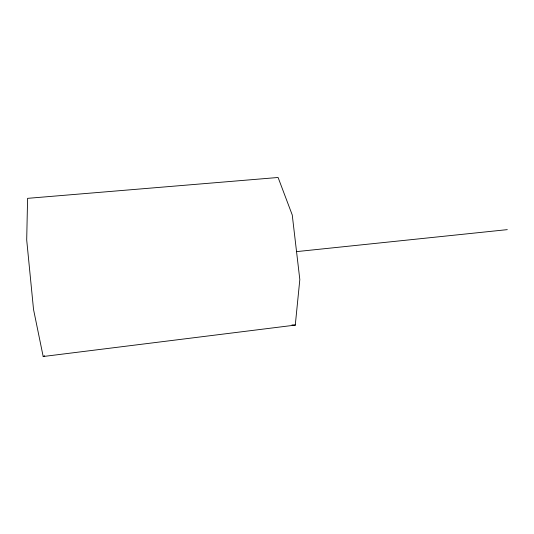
<?xml version="1.0" encoding="UTF-8"?>
<svg xmlns="http://www.w3.org/2000/svg" width="534" height="534" viewBox="0 0 534 534"><rect width="100%" height="100%" fill="white"/><g stroke="black" fill="none" stroke-linecap="round" stroke-linejoin="round"><path stroke-width="0.8" d="M295.275 325.099L299.821 279.582L292.252 214.982L278.094 177.482L27.588 198.348L26.7 239.953L33.529 309.446L43.181 356.518L295.275 325.099L291.985 324.926M43.181 356.518L44.656 355.757M296.31 251.647L507.3 229.64"/></g></svg>
